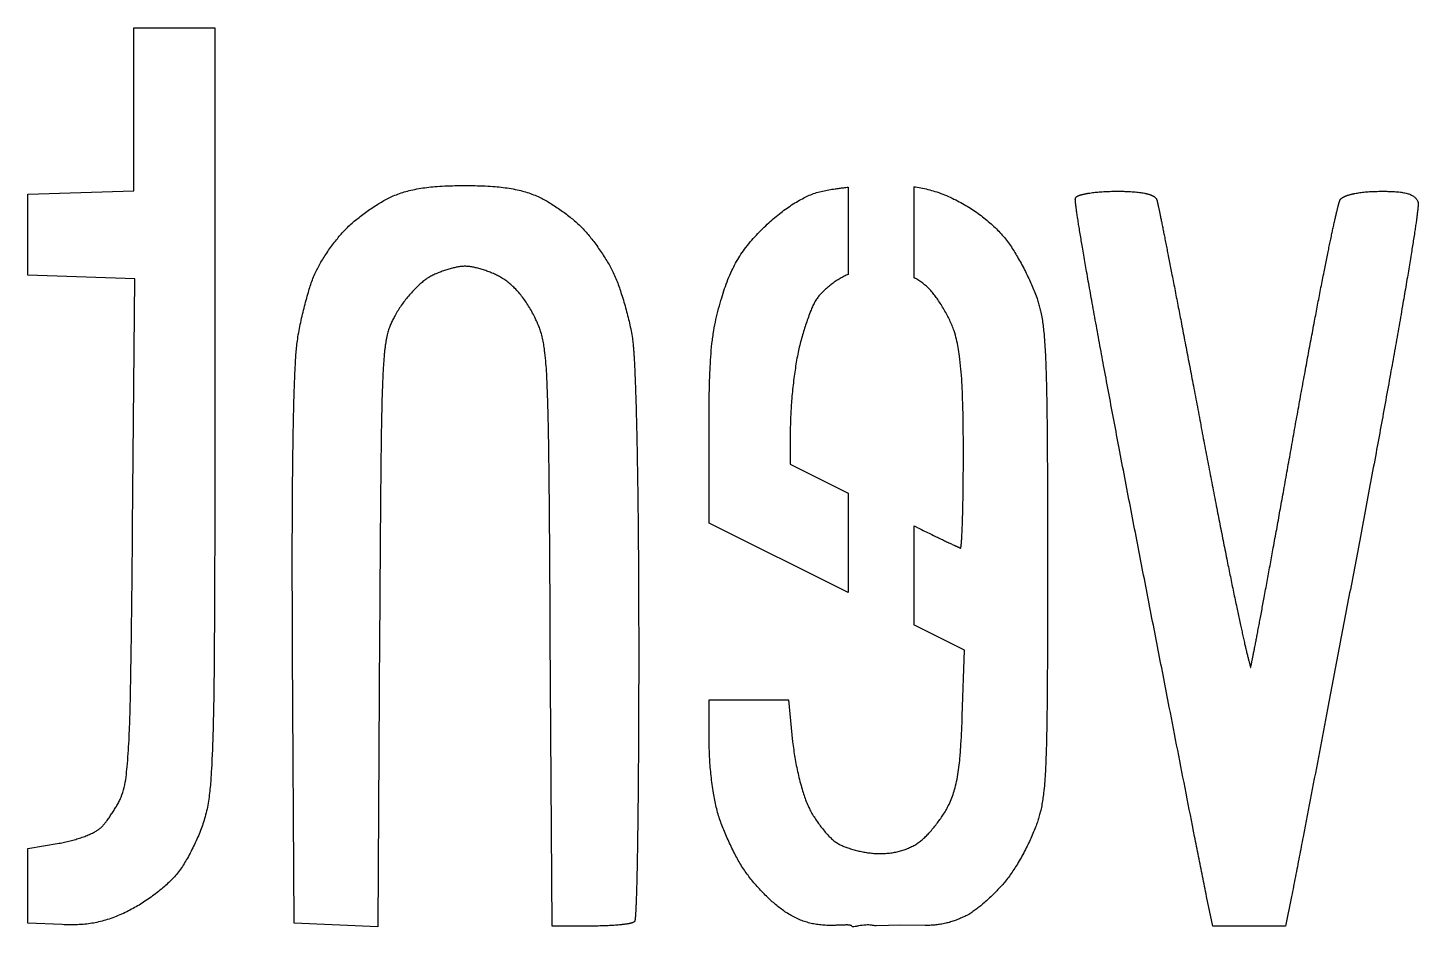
# Model space of a CAD drawing. Extents: x 0 to 436, y 0 to 625.
# Drawn here: x 290.7 to 354.3, y 208.2 to 249.4 of the extents above; entities that cross this region are included whole.
import ezdxf

# ---------------------------------------------------------------- set-up
doc = ezdxf.new("R2010")
doc.units = 0
doc.layers.add('Capa_1', color=7, linetype='CONTINUOUS')

msp = doc.modelspace()

# ---------------------------------------------------------------- linework, layer by layer
at = {"layer": 'Capa_1', "color": 7}
for p, q in [((295.577127, 249.366023), (299.287396, 249.366023)), ((295.577127, 241.904556), (295.577127, 249.366023)), ((299.287396, 249.366023), (299.287396, 232.081924)), ((290.7282, 241.744536), (295.577127, 241.904556)), ((328.264512, 242.06991), (328.264512, 238.081179)), ((331.264511, 242.091782), (331.264511, 237.940801)), ((352.613917, 241.884913), (352.613753, 241.884913)), ((290.7282, 238.037857), (290.7282, 241.744536)), ((295.61956, 237.877217), (290.7282, 238.037857)), ((295.524781, 226.511479), (295.61956, 237.877217)), ((325.615557, 231.095586), (325.609828, 229.399205)), ((321.899853, 226.68592), (321.899853, 230.920975)), ((325.609828, 229.399205), (328.264512, 228.069317)), ((328.264512, 228.069317), (328.264512, 223.522943)), ((328.264512, 223.522943), (321.899853, 226.68592)), ((331.264511, 226.57464), (331.264511, 222.032019)), ((333.585826, 220.878408), (331.264511, 222.032019)), ((306.825216, 221.660558), (306.743103, 208.222914)), ((314.716279, 208.250149), (314.636483, 221.53432)), ((302.920115, 208.390949), (302.843689, 220.772264)), ((333.486822, 217.865206), (333.585826, 220.878408)), ((321.899853, 218.610159), (325.528206, 218.610159)), ((321.899853, 216.667003), (321.899853, 218.610159)), ((325.528206, 218.610159), (325.721997, 216.691274)), ((290.7282, 211.800673), (292.156495, 212.040054)), ((290.7282, 208.391231), (290.7282, 211.800673)), ((344.95368, 208.250205), (344.663003, 209.609049)), ((348.553964, 209.609472), (348.274465, 208.250205)), ((333.77978, 208.780501), (333.697659, 208.730463)), ((333.697659, 208.730463), (333.697659, 208.740623)), ((292.303629, 208.315652), (290.7282, 208.391231)), ((306.743103, 208.222914), (302.920115, 208.390949)), ((316.51463, 208.250149), (314.716279, 208.250149)), ((330.680856, 208.288869), (329.543602, 208.256047)), ((331.78912, 208.270497), (330.680856, 208.288841)), ((348.274465, 208.250205), (344.95368, 208.250205))]:
    msp.add_line(p, q, dxfattribs=at)
for points, knots in [([(302.843689, 220.772264), (302.841723, 221.178099), (302.837791, 221.989768), (302.832913, 223.207274), (302.830189, 224.375217), (302.830215, 225.493595), (302.83273, 226.562402), (302.837575, 227.576283), (302.844419, 228.535233), (302.853394, 229.439254), (302.864656, 230.282914), (302.877969, 231.066198), (302.893268, 231.789068), (302.91053, 232.446393), (302.929154, 233.038189), (302.95003, 233.564488), (302.973594, 234.020502), (302.9984, 234.406177), (303.024923, 234.72129), (303.063422, 235.057395), (303.12042, 235.413374), (303.194962, 235.788731), (303.278822, 236.160747), (303.367585, 236.530146), (303.462272, 236.8967), (303.556889, 237.235078), (303.650435, 237.545363), (303.746133, 237.826079), (303.853218, 238.092084), (303.974143, 238.341268), (304.103459, 238.575289), (304.248444, 238.814171), (304.40717, 239.058477), (304.580451, 239.307315), (304.756652, 239.544046), (304.934767, 239.769131), (305.116027, 239.981066), (305.307122, 240.183956), (305.509607, 240.375328), (305.720922, 240.556828), (305.945137, 240.735296), (306.180679, 240.912057), (306.427964, 241.086191), (306.670376, 241.24604), (306.907066, 241.392415), (307.138855, 241.523137), (307.389793, 241.647388), (307.662157, 241.758471), (307.954907, 241.854957), (308.272563, 241.938789), (308.614273, 242.008225), (308.979005, 242.06205), (309.376813, 242.102596), (309.8072, 242.128746), (310.269491, 242.142753), (310.577812, 242.147418), (310.732006, 242.149751)], [0, 0, 0, 0, 1.21752, 2.435036, 3.652546, 4.721356, 5.790169, 6.858972, 7.763029, 8.667089, 9.571166, 10.294228, 11.017273, 11.740256, 12.266871, 12.79353, 13.320368, 13.636696, 13.952914, 14.268958, 14.651372, 15.034074, 15.416847, 15.795355, 16.173781, 16.552535, 16.84936, 17.145921, 17.442002, 17.708965, 17.976314, 18.243845, 18.54712, 18.850193, 19.153369, 19.432308, 19.711145, 19.989747, 20.268027, 20.546553, 20.825189, 21.127603, 21.4299, 21.732377, 21.998589, 22.26464, 22.530419, 22.838095, 23.146218, 23.454517, 23.823182, 24.191684, 24.560121, 25.022464, 25.484894, 25.947527, 25.947527, 25.947527, 25.947527]), ([(310.732004, 242.149751), (310.886213, 242.147416), (311.194565, 242.142749), (311.656908, 242.128862), (312.087032, 242.102729), (312.484267, 242.062256), (312.848105, 242.008491), (313.188842, 241.93906), (313.505432, 241.855168), (313.797033, 241.758617), (314.067461, 241.647713), (314.315784, 241.52416), (314.544295, 241.394642), (314.776631, 241.250125), (315.013572, 241.092713), (315.254253, 240.921585), (315.482504, 240.748079), (315.698747, 240.573154), (315.90149, 240.395657), (316.096287, 240.20748), (316.280444, 240.006908), (316.45566, 239.796514), (316.629759, 239.571201), (316.804233, 239.332616), (316.978127, 239.080314), (317.139679, 238.831364), (317.289564, 238.586444), (317.425825, 238.344821), (317.554168, 238.090194), (317.670082, 237.821093), (317.775527, 237.539275), (317.878091, 237.232934), (317.979786, 236.903188), (318.080056, 236.550054), (318.172978, 236.198035), (318.260057, 235.847597), (318.336156, 235.49779), (318.383229, 235.222949), (318.409018, 235.025082), (318.42248, 234.905358), (318.43616, 234.764552), (318.449281, 234.602631), (318.461516, 234.419613), (318.473253, 234.216682), (318.485147, 233.99388), (318.496985, 233.751201), (318.508645, 233.489951), (318.519984, 233.210129), (318.530947, 232.91174), (318.541578, 232.596281), (318.551957, 232.263757), (318.562028, 231.914166), (318.571765, 231.54897), (318.58116, 231.16817), (318.590185, 230.771768), (318.602194, 230.202268), (318.616049, 229.459648), (318.630474, 228.543887), (318.643269, 227.583228), (318.65455, 226.577672), (318.663951, 225.527219), (318.671168, 224.443569), (318.675897, 223.326723), (318.678822, 222.176694), (318.680124, 221.410004), (318.680775, 221.026659)], [0, 0, 0, 0, 0.46268, 0.925157, 1.387552, 1.755097, 2.122705, 2.490473, 2.797694, 3.10474, 3.41135, 3.673691, 3.936296, 4.199052, 4.494389, 4.789554, 5.084848, 5.354385, 5.623814, 5.892982, 6.166487, 6.440252, 6.714146, 7.02058, 7.326869, 7.633292, 7.910799, 8.188175, 8.465258, 8.765807, 9.066685, 9.36771, 9.734852, 10.101803, 10.46891, 10.827046, 11.185011, 11.542664, 11.663121, 11.783603, 11.904082, 12.087516, 12.270932, 12.454351, 12.697322, 12.940287, 13.183249, 13.481851, 13.78044, 14.079022, 14.428762, 14.778496, 15.128228, 15.524739, 15.921244, 16.317741, 17.233618, 18.149488, 19.065362, 20.115849, 21.166343, 22.216843, 23.366869, 24.516907, 25.666943, 25.666943, 25.666943, 25.666943]), ([(321.899853, 230.920975), (321.900353, 231.229472), (321.901352, 231.846547), (321.911601, 232.772425), (321.936155, 233.592265), (321.974196, 234.305428), (322.02702, 234.910829), (322.105259, 235.481196), (322.211237, 236.014568), (322.334181, 236.511972), (322.469546, 236.982748), (322.61084, 237.427863), (322.762331, 237.845183), (322.928921, 238.234062), (323.111679, 238.592355), (323.305981, 238.920579), (323.528662, 239.246796), (323.782056, 239.567265), (324.063652, 239.881746), (324.347746, 240.169495), (324.628474, 240.435055), (324.905065, 240.678435), (325.184087, 240.904753), (325.465274, 241.113598), (325.748623, 241.304206), (326.025278, 241.469918), (326.29332, 241.611736), (326.551784, 241.728612), (326.819709, 241.825754), (327.097015, 241.897933), (327.380304, 241.951831), (327.637002, 241.99026), (327.865294, 242.021766), (328.064797, 242.04736), (328.197962, 242.062396), (328.264512, 242.06991)], [0, 0, 0, 0, 0.925491, 1.851226, 2.777718, 3.385888, 3.993538, 4.600342, 5.111962, 5.624195, 6.13702, 6.581269, 7.024988, 7.46841, 7.84951, 8.230826, 8.611923, 9.03356, 9.455476, 9.877695, 10.246298, 10.614584, 10.982693, 11.323782, 11.665035, 12.006752, 12.290757, 12.574342, 12.857085, 13.144608, 13.432946, 13.721844, 13.923205, 14.124318, 14.325233, 14.325233, 14.325233, 14.325233]), ([(331.264511, 242.091782), (331.373714, 242.07569), (331.592181, 242.043497), (331.915781, 241.971936), (332.249442, 241.878712), (332.590537, 241.758455), (332.937492, 241.61153), (333.263813, 241.451861), (333.570778, 241.284392), (333.858487, 241.11075), (334.139936, 240.92307), (334.414131, 240.72095), (334.680146, 240.50427), (334.927347, 240.281891), (335.156142, 240.055609), (335.365446, 239.825696), (335.55911, 239.585407), (335.734902, 239.334445), (335.896603, 239.07662), (336.055974, 238.801508), (336.216042, 238.511344), (336.375514, 238.205651), (336.523146, 237.905187), (336.659385, 237.610293), (336.782195, 237.320323), (336.883432, 237.050552), (336.964252, 236.80207), (337.027938, 236.576395), (337.087961, 236.324646), (337.139993, 236.046248), (337.183161, 235.741701), (337.222053, 235.385935), (337.256255, 234.979266), (337.284161, 234.52187), (337.308156, 233.988363), (337.328725, 233.378773), (337.344805, 232.693128), (337.357709, 231.906032), (337.36811, 231.01754), (337.375499, 230.027681), (337.380605, 228.911229), (337.383964, 227.668178), (337.385531, 226.298533), (337.385859, 224.913996), (337.385711, 223.514573), (337.384323, 222.100262), (337.38138, 220.823807), (337.376789, 219.685208), (337.369769, 218.684463), (337.359394, 217.792081), (337.346224, 217.008083), (337.32957, 216.332511), (337.307985, 215.73561), (337.282782, 215.217426), (337.252827, 214.778069), (337.214821, 214.387896), (337.170538, 214.047204), (337.121889, 213.756214), (337.063439, 213.485772), (336.995645, 213.2365), (336.922968, 213.007675), (336.832929, 212.756578), (336.723729, 212.48426), (336.593742, 212.191894), (336.451969, 211.898384), (336.29952, 211.603466), (336.135644, 211.30772), (335.971472, 211.031277), (335.808376, 210.773719), (335.645228, 210.536359), (335.475829, 210.314209), (335.299342, 210.108855), (335.119979, 209.917365), (334.932526, 209.728893), (334.739435, 209.54146), (334.538705, 209.357594), (334.34229, 209.191644), (334.150178, 209.044261), (333.965976, 208.911095), (333.841873, 208.824043), (333.779797, 208.780501)], [0, 0, 0, 0, 0.331061, 0.662306, 0.99344, 1.369872, 1.746447, 2.123182, 2.459274, 2.795181, 3.130986, 3.473781, 3.816704, 4.159866, 4.4709, 4.781716, 5.092131, 5.396068, 5.700363, 6.004877, 6.349784, 6.694449, 7.039141, 7.354015, 7.668864, 7.98365, 8.218103, 8.452557, 8.686929, 8.994289, 9.301825, 9.609492, 10.067836, 10.525995, 10.984148, 11.669938, 12.355762, 13.041625, 14.031534, 15.021409, 16.011278, 17.380922, 18.750575, 20.120214, 21.534534, 22.948843, 24.363148, 25.363908, 26.364666, 27.36545, 28.041221, 28.716981, 29.392749, 29.833043, 30.273324, 30.713758, 31.008865, 31.303845, 31.598597, 31.838505, 32.078556, 32.31868, 32.638613, 32.958503, 33.278377, 33.616352, 33.954343, 34.292569, 34.580765, 34.868761, 35.156381, 35.418397, 35.680723, 35.943334, 36.215797, 36.487964, 36.759819, 36.986895, 37.214193, 37.441664, 37.441664, 37.441664, 37.441664]), ([(344.663003, 209.609049), (344.602207, 209.914027), (344.480617, 210.523985), (344.298545, 211.438984), (344.047173, 212.706794), (343.728511, 214.327811), (343.343246, 216.302163), (342.918082, 218.487571), (342.451183, 220.883677), (341.943613, 223.490691), (341.519507, 225.676683), (341.178691, 227.441621), (340.920486, 228.785372), (340.672119, 230.086632), (340.433794, 231.345441), (340.205363, 232.561767), (339.989871, 233.718943), (339.787062, 234.816917), (339.597035, 235.855706), (339.445472, 236.694157), (339.331307, 237.332072), (339.253616, 237.769284), (339.180272, 238.185462), (339.111251, 238.580604), (339.046552, 238.954708), (338.986573, 239.305694), (338.931241, 239.633545), (338.880618, 239.938272), (338.840791, 240.182968), (338.811282, 240.367551), (338.791644, 240.491951), (338.773327, 240.609801), (338.756321, 240.7211), (338.740617, 240.825847), (338.726284, 240.923815), (338.713286, 241.014993), (338.70165, 241.09938), (338.69272, 241.167114), (338.686243, 241.218159), (338.682005, 241.252485), (338.678127, 241.285038), (338.674597, 241.315819), (338.67144, 241.344831), (338.668617, 241.372077), (338.666241, 241.39756), (338.664134, 241.421263), (338.66256, 241.44036), (338.661695, 241.454857), (338.66095, 241.464701), (338.66035, 241.474106), (338.659818, 241.483091), (338.659499, 241.491655), (338.659174, 241.499838), (338.659082, 241.507648), (338.65906, 241.51508), (338.659125, 241.521171), (338.659209, 241.525899), (338.659306, 241.529285), (338.659399, 241.532606), (338.659673, 241.535872), (338.659976, 241.539069), (338.66028, 241.542243), (338.660567, 241.545374), (338.660887, 241.548487), (338.661457, 241.551569), (338.661733, 241.554696), (338.662263, 241.557794), (338.662845, 241.56106), (338.663485, 241.564477), (338.664542, 241.567941), (338.665827, 241.571761), (338.667598, 241.575893), (338.669856, 241.580305), (338.675786, 241.590502), (338.686829, 241.605618), (338.704634, 241.623935), (338.725372, 241.640665), (338.748714, 241.655601), (338.774259, 241.668808), (338.802394, 241.681129), (338.83288, 241.692918), (338.865625, 241.704252), (338.900768, 241.715384), (338.938241, 241.7265), (338.978059, 241.737465), (339.020179, 241.748008), (339.064536, 241.758314), (339.111189, 241.768106), (339.159891, 241.77769), (339.210684, 241.786812), (339.26352, 241.795681), (339.339128, 241.807728), (339.437752, 241.821342), (339.559448, 241.835696), (339.686699, 241.848379), (339.819454, 241.859487), (339.957688, 241.868823), (340.099561, 241.875983), (340.245028, 241.88123), (340.394068, 241.884444), (340.549639, 241.885774), (340.711708, 241.8847), (340.880245, 241.881552), (341.040062, 241.875995), (341.191126, 241.868305), (341.333407, 241.858477), (341.466926, 241.846331), (341.591619, 241.832057), (341.707403, 241.815683), (341.800281, 241.799267), (341.870449, 241.784669), (341.918275, 241.773795), (341.963933, 241.762363), (342.007379, 241.750288), (342.048567, 241.737532), (342.087629, 241.724161), (342.124546, 241.710209), (342.159185, 241.695459), (342.191852, 241.679992), (342.222402, 241.663715), (342.25081, 241.646739), (342.277121, 241.628724), (342.301207, 241.609721), (342.322915, 241.589769), (342.342316, 241.568473), (342.35909, 241.545916), (342.373121, 241.522409), (342.38185, 241.50322), (342.386823, 241.489356), (342.389404, 241.48134), (342.392111, 241.472461), (342.394789, 241.462697), (342.397596, 241.452029), (342.400522, 241.440117), (342.403714, 241.426992), (342.407133, 241.412673), (342.410819, 241.397005), (342.414804, 241.379959), (342.419032, 241.361527), (342.423526, 241.341805), (342.428225, 241.320803), (342.433177, 241.298527), (342.438346, 241.275001), (342.443773, 241.250203), (342.449432, 241.224125), (342.457736, 241.185619), (342.468642, 241.134699), (342.482066, 241.071356), (342.496397, 241.003196), (342.511615, 240.930216), (342.527742, 240.852416), (342.544716, 240.769982), (342.562572, 240.682914), (342.581265, 240.591208), (342.608761, 240.455793), (342.644929, 240.276644), (342.68962, 240.053728), (342.737319, 239.814502), (342.788039, 239.558972), (342.84177, 239.287142), (342.898225, 239.000517), (342.957393, 238.699091), (343.019278, 238.382859), (343.109042, 237.922887), (343.226408, 237.319119), (343.37106, 236.571499), (343.523108, 235.782739), (343.682599, 234.952849), (343.849384, 234.081805), (344.021038, 233.181635), (344.197399, 232.252311), (344.378878, 231.293903), (344.559889, 230.338506), (344.740927, 229.386212), (344.922562, 228.437128), (345.099286, 227.522719), (345.271413, 226.643045), (345.438729, 225.798071), (345.598907, 224.999011), (345.751649, 224.245818), (345.897094, 223.538526), (346.016002, 222.970081), (346.107214, 222.540244), (346.16966, 222.248783), (346.229388, 221.973016), (346.286367, 221.712938), (346.340654, 221.468566), (346.392035, 221.241332), (346.44045, 221.03123), (346.485781, 220.838231), (346.522714, 220.684345), (346.550731, 220.569454), (346.569672, 220.493527), (346.587993, 220.422507), (346.605742, 220.356407), (346.622371, 220.29508), (346.637452, 220.238638), (346.650629, 220.187039), (346.663871, 220.140634), (346.673458, 220.109958), (346.679943, 220.094233), (346.680111, 220.093341), (346.680198, 220.09235), (346.680859, 220.092216), (346.680911, 220.090971), (346.680744, 220.089886), (346.681383, 220.088598), (346.681442, 220.087631), (346.682138, 220.085525), (346.693728, 220.090155), (346.686002, 220.110543), (346.692775, 220.131702), (346.695123, 220.153408), (346.699569, 220.170618), (346.704195, 220.186702), (346.708303, 220.204575), (346.712488, 220.224946), (346.719402, 220.260547), (346.729342, 220.309779), (346.742359, 220.372095), (346.756236, 220.43816), (346.77069, 220.509201), (346.785899, 220.58552), (346.801886, 220.666619), (346.81871, 220.75207), (346.836341, 220.841747), (346.862198, 220.973756), (346.896075, 221.148339), (346.937818, 221.365596), (346.982256, 221.598571), (347.029441, 221.847126), (347.079337, 222.111231), (347.131667, 222.38947), (347.186421, 222.681893), (347.243597, 222.988512), (347.326358, 223.43394), (347.434379, 224.018219), (347.56728, 224.741409), (347.706694, 225.503708), (347.85268, 226.30512), (348.005076, 227.145677), (348.161653, 228.013718), (348.322258, 228.909262), (348.487286, 229.832229), (348.652311, 230.755052), (348.817821, 231.677647), (348.984351, 232.599923), (349.147416, 233.49426), (349.30734, 234.360594), (349.463935, 235.198959), (349.614921, 235.99778), (349.760042, 236.757098), (349.899392, 237.476887), (350.013656, 238.058069), (350.101825, 238.500838), (350.163007, 238.805374), (350.221926, 239.095692), (350.278543, 239.371796), (350.332874, 239.633681), (350.384643, 239.879898), (350.43379, 240.11046), (350.480358, 240.325356), (350.518549, 240.498015), (350.547904, 240.628533), (350.568049, 240.716996), (350.587452, 240.80101), (350.606093, 240.880581), (350.623996, 240.955704), (350.641125, 241.026229), (350.657444, 241.092161), (350.673001, 241.153482), (350.68589, 241.202756), (350.695864, 241.240038), (350.702766, 241.265373), (350.70946, 241.289502), (350.71594, 241.312446), (350.722217, 241.334204), (350.728313, 241.354751), (350.734321, 241.37407), (350.740042, 241.392217), (350.745462, 241.409114), (350.750538, 241.424744), (350.755305, 241.439105), (350.759945, 241.452512), (350.764463, 241.464955), (350.769023, 241.476336), (350.774112, 241.487215), (350.779909, 241.497484), (350.786191, 241.507234), (350.796387, 241.521149), (350.811525, 241.538373), (350.832508, 241.557742), (350.855956, 241.576191), (350.881605, 241.593797), (350.909238, 241.610641), (350.939105, 241.626849), (350.97106, 241.64254), (351.005143, 241.657504), (351.041278, 241.672038), (351.079341, 241.686379), (351.119434, 241.700162), (351.161437, 241.713495), (351.205284, 241.726561), (351.251084, 241.738925), (351.29861, 241.750946), (351.34788, 241.762539), (351.398889, 241.773621), (351.471296, 241.788176), (351.565346, 241.804976), (351.681225, 241.822635), (351.802126, 241.838242), (351.927965, 241.851909), (352.058705, 241.863315), (352.193023, 241.871888), (352.33087, 241.877373), (352.472165, 241.880766), (352.566385, 241.88227), (352.613499, 241.883022)], [0, 0, 0, 0, 0.932938, 1.865876, 2.798814, 4.810406, 6.821997, 8.833584, 11.48955, 14.145511, 16.801478, 18.169808, 19.538139, 20.906477, 22.14406, 23.381651, 24.619245, 25.675267, 26.731292, 27.787324, 28.231385, 28.675444, 29.119505, 29.499159, 29.878817, 30.258478, 30.567379, 30.87628, 31.185187, 31.311124, 31.437061, 31.563007, 31.668918, 31.774834, 31.880759, 31.96595, 32.051132, 32.136315, 32.170909, 32.205495, 32.240075, 32.269258, 32.298442, 32.327626, 32.351431, 32.375224, 32.399015, 32.40891, 32.418791, 32.42863, 32.437183, 32.445793, 32.454338, 32.46175, 32.469223, 32.476635, 32.480022, 32.48341, 32.486799, 32.489986, 32.49324, 32.496432, 32.49955, 32.502675, 32.505817, 32.508942, 32.512086, 32.515239, 32.518899, 32.522502, 32.526094, 32.530986, 32.535971, 32.540955, 32.566365, 32.591865, 32.617392, 32.646131, 32.674844, 32.70358, 32.738237, 32.772874, 32.807516, 32.848823, 32.890126, 32.931408, 32.979072, 33.026734, 33.074409, 33.127974, 33.181545, 33.235132, 33.357656, 33.480189, 33.602732, 33.741284, 33.879827, 34.018361, 34.167426, 34.316497, 34.465573, 34.63414, 34.802699, 34.971255, 35.113857, 35.25646, 35.399086, 35.51603, 35.632947, 35.749846, 35.798903, 35.847947, 35.896979, 35.940089, 35.983211, 36.026313, 36.06393, 36.101581, 36.139228, 36.172324, 36.205392, 36.238462, 36.267914, 36.297359, 36.326817, 36.354203, 36.381552, 36.408802, 36.417278, 36.42573, 36.434064, 36.445124, 36.456101, 36.467157, 36.481921, 36.496621, 36.511323, 36.530208, 36.549137, 36.568056, 36.590891, 36.613702, 36.636515, 36.663151, 36.689855, 36.716571, 36.781326, 36.846078, 36.910821, 36.990278, 37.069726, 37.149181, 37.24277, 37.336365, 37.429957, 37.657305, 37.884656, 38.11201, 38.389111, 38.666201, 38.943279, 39.265507, 39.587736, 39.90997, 40.671454, 41.432942, 42.194426, 43.081299, 43.968172, 44.855031, 45.830469, 46.805903, 47.781344, 48.74765, 49.713952, 50.680268, 51.541637, 52.403018, 53.264406, 53.986502, 54.708591, 55.430677, 55.728742, 56.026817, 56.324901, 56.575224, 56.825556, 57.075888, 57.274133, 57.472379, 57.67064, 57.7489, 57.827151, 57.9054, 57.968933, 58.03247, 58.096033, 58.144171, 58.192308, 58.240502, 58.241287, 58.242674, 58.243459, 58.243724, 58.244489, 58.246478, 58.24726, 58.248649, 58.249434, 58.253433, 58.273857, 58.299816, 58.322163, 58.338548, 58.353172, 58.372354, 58.393546, 58.415562, 58.48115, 58.544219, 58.606544, 58.683672, 58.761707, 58.840004, 58.931651, 59.022979, 59.114187, 59.335203, 59.556498, 59.777877, 60.04673, 60.31548, 60.584208, 60.896081, 61.207994, 61.51992, 62.255238, 62.990533, 63.72582, 64.580067, 65.434332, 66.288599, 67.226217, 68.163824, 69.101416, 70.038602, 70.975795, 71.912986, 72.765845, 73.618707, 74.471576, 75.204736, 75.937889, 76.671036, 76.981658, 77.292277, 77.602897, 77.870364, 78.137824, 78.40528, 78.625165, 78.845049, 79.064932, 79.155658, 79.246386, 79.337113, 79.414334, 79.49156, 79.568795, 79.632059, 79.695324, 79.758584, 79.784852, 79.811105, 79.837359, 79.85997, 79.882631, 79.905295, 79.924265, 79.943326, 79.962376, 79.9775, 79.992626, 80.007769, 80.020063, 80.032335, 80.044539, 80.056063, 80.067684, 80.079315, 80.107791, 80.136305, 80.164871, 80.197229, 80.229578, 80.261914, 80.299141, 80.336343, 80.373557, 80.415975, 80.458354, 80.500727, 80.548175, 80.595598, 80.643034, 80.69524, 80.747435, 80.799624, 80.9168, 81.03401, 81.15124, 81.282489, 81.413718, 81.544917, 81.686223, 81.827557, 81.968917, 81.968917, 81.968917, 81.968917]), ([(352.613917, 241.884913), (352.670792, 241.884737), (352.78454, 241.884385), (352.955133, 241.881131), (353.113911, 241.876343), (353.260801, 241.868803), (353.395721, 241.858465), (353.520461, 241.845176), (353.634892, 241.829084), (353.738921, 241.810245), (353.834617, 241.787364), (353.92175, 241.761013), (353.999785, 241.730893), (354.070607, 241.695693), (354.133538, 241.655835), (354.188476, 241.612474), (354.237302, 241.56402), (354.279165, 241.511022), (354.31334, 241.45437), (354.332117, 241.411765), (354.340471, 241.386392), (354.342574, 241.379555), (354.344159, 241.372765), (354.345371, 241.366108), (354.346054, 241.359597), (354.346434, 241.352906), (354.346672, 241.346008), (354.346923, 241.338859), (354.346928, 241.331309), (354.347191, 241.323367), (354.347406, 241.315088), (354.347212, 241.306388), (354.347191, 241.297306), (354.346901, 241.287802), (354.346379, 241.277902), (354.345832, 241.267566), (354.345217, 241.256801), (354.344049, 241.241139), (354.342728, 241.220538), (354.340874, 241.195043), (354.338734, 241.167781), (354.33619, 241.138788), (354.333239, 241.108066), (354.329924, 241.075594), (354.326308, 241.041371), (354.32234, 241.005406), (354.316254, 240.952278), (354.307856, 240.882003), (354.296844, 240.794613), (354.2845, 240.700551), (354.270889, 240.59981), (354.255934, 240.492401), (354.239713, 240.37856), (354.222227, 240.258288), (354.203461, 240.131593), (354.175287, 239.944319), (354.1372, 239.696542), (354.088658, 239.388345), (354.035557, 239.057498), (353.977943, 238.703998), (353.915762, 238.327861), (353.849381, 237.931136), (353.778822, 237.513822), (353.704038, 237.075925), (353.594242, 236.438455), (353.448342, 235.6016), (353.265124, 234.56558), (353.069496, 233.47222), (352.861559, 232.321512), (352.641019, 231.113512), (352.410816, 229.864886), (352.170763, 228.575672), (351.92114, 227.245825), (351.591603, 225.500322), (351.18152, 223.339285), (350.690708, 220.762747), (350.239121, 218.394236), (349.827885, 216.233537), (349.455431, 214.280948), (349.147694, 212.677224), (348.905182, 211.422274), (348.729486, 210.515792), (348.612189, 209.911504), (348.55354, 209.609359)], [0, 0, 0, 0, 0.170624, 0.341241, 0.511856, 0.647153, 0.782452, 0.917755, 1.023419, 1.12906, 1.2348, 1.318419, 1.40198, 1.485448, 1.555244, 1.625095, 1.695001, 1.761126, 1.827183, 1.893039, 1.900181, 1.907326, 1.914491, 1.921083, 1.927613, 1.934116, 1.941187, 1.948319, 1.955574, 1.963834, 1.972156, 1.980414, 1.989937, 1.999401, 2.008935, 2.019679, 2.030451, 2.041282, 2.066795, 2.092379, 2.117969, 2.148832, 2.179692, 2.210558, 2.246753, 2.282933, 2.319105, 2.40718, 2.495259, 2.583345, 2.691785, 2.800226, 2.908679, 3.036758, 3.164835, 3.292912, 3.604899, 3.916895, 4.228902, 4.61014, 4.991388, 5.372625, 5.816862, 6.261096, 6.705337, 7.75743, 8.809527, 9.861624, 11.089598, 12.317558, 13.545523, 14.898603, 16.251675, 17.604739, 20.227613, 22.850481, 25.473348, 27.461144, 29.448936, 31.436732, 32.360089, 33.283437, 34.206789, 34.206789, 34.206789, 34.206789]), ([(314.636483, 221.53432), (314.632794, 222.142901), (314.625417, 223.360056), (314.613596, 225.185773), (314.601668, 226.819965), (314.589633, 228.262645), (314.576038, 229.51383), (314.559447, 230.61529), (314.540526, 231.566986), (314.518885, 232.368829), (314.492911, 233.062449), (314.46453, 233.647869), (314.430902, 234.125045), (314.38713, 234.536497), (314.336705, 234.881757), (314.282497, 235.160341), (314.215318, 235.414833), (314.135833, 235.644038), (314.051587, 235.84979), (313.949038, 236.072303), (313.828141, 236.31096), (313.685174, 236.563162), (313.531888, 236.803485), (313.368237, 237.031071), (313.194419, 237.245171), (313.015881, 237.438818), (312.834681, 237.612238), (312.651568, 237.764294), (312.463584, 237.895295), (312.271955, 238.003882), (312.080955, 238.094978), (311.883397, 238.176542), (311.681005, 238.251201), (311.473583, 238.317924), (311.275568, 238.371804), (311.08784, 238.414169), (310.910728, 238.442076), (310.73246, 238.453234), (310.554614, 238.442665), (310.378744, 238.415629), (310.193087, 238.374536), (309.997959, 238.322329), (309.794149, 238.257812), (309.595795, 238.185734), (309.402687, 238.107239), (309.216731, 238.019407), (309.032038, 237.914741), (308.852964, 237.788396), (308.679464, 237.643391), (308.503201, 237.477017), (308.323418, 237.291506), (308.142316, 237.085719), (307.972914, 236.873921), (307.814841, 236.656898), (307.668529, 236.435045), (307.560498, 236.252533), (307.484776, 236.113516), (307.436599, 236.020607), (307.390891, 235.927781), (307.347626, 235.835102), (307.307407, 235.742371), (307.268763, 235.644002), (307.233076, 235.539603), (307.200536, 235.429334), (307.169437, 235.307491), (307.140477, 235.174081), (307.114132, 235.0292), (307.08917, 234.867123), (307.065911, 234.687893), (307.044843, 234.491553), (307.025135, 234.272481), (307.00685, 234.030715), (306.990298, 233.766284), (306.966875, 233.323697), (306.941897, 232.702681), (306.920692, 231.903161), (306.903278, 230.946325), (306.887269, 229.832281), (306.87342, 228.561053), (306.860678, 227.088109), (306.848293, 225.413431), (306.836287, 223.537007), (306.828906, 222.286044), (306.825216, 221.660558)], [0, 0, 0, 0, 1.825776, 3.651531, 5.477266, 6.728481, 7.979721, 9.231037, 10.033221, 10.83536, 11.63741, 12.115496, 12.593632, 13.072304, 13.356427, 13.640174, 13.92331, 14.145216, 14.367489, 14.590042, 14.880083, 15.169831, 15.459405, 15.734794, 16.010337, 16.286219, 16.524415, 16.762286, 16.99958, 17.210753, 17.422323, 17.634023, 17.851749, 18.069337, 18.28747, 18.467188, 18.646447, 18.824834, 19.001882, 19.179788, 19.358125, 19.572099, 19.785565, 19.999244, 20.205081, 20.410722, 20.615801, 20.841128, 21.067156, 21.293617, 21.567994, 21.841872, 22.115683, 22.381341, 22.647063, 22.912659, 23.017309, 23.121946, 23.226606, 23.327696, 23.428759, 23.529789, 23.644677, 23.759626, 23.874611, 24.021855, 24.169078, 24.316314, 24.513776, 24.71122, 24.908675, 25.173625, 25.438563, 25.703503, 26.503236, 27.30302, 28.102864, 29.374206, 30.645491, 31.916767, 33.7932, 35.669664, 37.546154, 37.546154, 37.546154, 37.546154]), ([(328.264512, 238.081179), (328.201926, 238.052374), (328.076661, 237.994722), (327.896619, 237.892487), (327.716825, 237.778478), (327.537763, 237.652669), (327.360465, 237.514326), (327.19946, 237.374421), (327.054135, 237.234718), (326.926654, 237.094565), (326.805902, 236.935111), (326.700291, 236.752336), (326.607554, 236.550325), (326.514951, 236.316223), (326.416747, 236.053457), (326.315418, 235.761591), (326.219431, 235.461338), (326.129566, 235.152146), (326.047016, 234.833838), (325.971481, 234.5004), (325.905221, 234.151809), (325.846947, 233.78868), (325.794093, 233.409807), (325.74434, 233.015642), (325.700207, 232.606036), (325.666642, 232.210499), (325.644102, 231.829194), (325.628356, 231.462476), (325.619823, 231.217893), (325.615557, 231.095586)], [0, 0, 0, 0, 0.206606, 0.413521, 0.620494, 0.845162, 1.069748, 1.294855, 1.484761, 1.674208, 1.862681, 2.083659, 2.305922, 2.529015, 2.838794, 3.147432, 3.455779, 3.784368, 4.113259, 4.44215, 4.809844, 5.177552, 5.545367, 5.957425, 6.369387, 6.781212, 7.148164, 7.515214, 7.882358, 7.882358, 7.882358, 7.882358]), ([(331.264511, 226.57464), (331.282508, 226.565799), (331.318502, 226.548117), (331.372504, 226.521617), (331.498059, 226.46006), (331.695214, 226.363538), (331.964174, 226.23247), (332.181565, 226.12707), (332.347277, 226.047114), (332.461166, 225.992316), (332.569751, 225.940267), (332.673036, 225.890971), (332.771014, 225.844393), (332.86314, 225.800795), (332.949413, 225.760189), (333.029811, 225.722586), (333.094505, 225.692639), (333.14341, 225.67015), (333.176523, 225.655027), (333.207962, 225.640684), (333.237737, 225.627173), (333.265747, 225.614463), (333.292011, 225.602929), (333.316491, 225.592378), (333.339326, 225.582598), (333.356979, 225.574829), (333.36936, 225.56912), (333.376472, 225.566075), (333.383161, 225.563611), (333.389219, 225.560976), (333.395448, 225.559131), (333.401662, 225.556147), (333.407564, 225.552334), (333.412282, 225.549156), (333.417931, 225.548943), (333.41858, 225.552884), (333.419304, 225.555868), (333.419744, 225.55921), (333.420357, 225.56246), (333.421138, 225.565565), (333.422201, 225.56881), (333.42285, 225.572537), (333.423674, 225.576663), (333.425135, 225.586835), (333.427589, 225.602841), (333.430455, 225.624735), (333.433376, 225.648604), (333.436277, 225.674608), (333.439187, 225.702776), (333.44207, 225.732945), (333.444972, 225.765054), (333.447825, 225.799092), (333.451812, 225.849934), (333.456654, 225.917622), (333.462003, 226.002183), (333.467201, 226.093566), (333.472321, 226.191752), (333.477287, 226.296742), (333.482126, 226.407931), (333.486806, 226.525325), (333.491322, 226.648921), (333.497407, 226.829884), (333.504462, 227.06823), (333.511766, 227.363977), (333.518251, 227.677346), (333.523917, 228.008332), (333.52867, 228.356926), (333.532423, 228.71837), (333.535147, 229.09267), (333.536812, 229.479834), (333.53764, 230.036781), (333.535727, 230.763491), (333.524049, 231.659817), (333.501747, 232.45626), (333.470853, 233.152729), (333.429247, 233.749276), (333.372603, 234.275889), (333.304632, 234.731779), (333.226011, 235.115546), (333.129796, 235.451494), (333.020932, 235.738495), (332.913039, 235.980573), (332.792182, 236.22117), (332.660533, 236.460706), (332.517431, 236.698531), (332.37309, 236.917986), (332.229329, 237.119703), (332.084017, 237.30111), (331.92883, 237.466078), (331.762457, 237.61102), (331.589803, 237.739201), (331.453964, 237.827662), (331.360982, 237.884449), (331.313037, 237.912996), (331.280802, 237.931534), (331.264689, 237.940801)], [0, 0, 0, 0, 0.060154, 0.120307, 0.18046, 0.479654, 0.778849, 1.07805, 1.204438, 1.330827, 1.45721, 1.565683, 1.674165, 1.782667, 1.871448, 1.960218, 2.048937, 2.085314, 2.121703, 2.158147, 2.188983, 2.219794, 2.250421, 2.275036, 2.299765, 2.324948, 2.33289, 2.340668, 2.348148, 2.354271, 2.360471, 2.367584, 2.374917, 2.381299, 2.385335, 2.388447, 2.391619, 2.394953, 2.398431, 2.40157, 2.404544, 2.408664, 2.412896, 2.417168, 2.439485, 2.461482, 2.483404, 2.511627, 2.539974, 2.568358, 2.602545, 2.636694, 2.670829, 2.755537, 2.840275, 2.925017, 3.030128, 3.135233, 3.240338, 3.36401, 3.487692, 3.611373, 3.907207, 4.203039, 4.498881, 4.847514, 5.19614, 5.544759, 5.931904, 6.319067, 6.706259, 7.602746, 8.499181, 9.395395, 9.992898, 10.590535, 11.189093, 11.581346, 11.972936, 12.363536, 12.628165, 12.893183, 13.158291, 13.435689, 13.712981, 13.99074, 14.223502, 14.455867, 14.687533, 14.901929, 15.116922, 15.332151, 15.387986, 15.443778, 15.499542, 15.499542, 15.499542, 15.499542]), ([(299.287396, 232.081924), (299.28661, 230.833829), (299.285038, 228.338451), (299.2778, 224.597412), (299.263718, 221.502125), (299.245401, 219.051005), (299.211189, 217.240262), (299.153445, 215.787603), (299.08705, 214.694838), (299.005218, 213.966774), (298.88343, 213.379042), (298.744836, 212.93335), (298.62908, 212.618334), (298.498463, 212.303195), (298.35563, 211.987622), (298.199714, 211.672316), (298.040988, 211.378046), (297.881232, 211.104351), (297.717862, 210.853755), (297.538707, 210.616314), (297.340546, 210.396523), (297.128755, 210.191663), (296.895328, 209.987457), (296.643118, 209.782005), (296.371091, 209.577539), (296.096718, 209.388133), (295.820602, 209.21354), (295.543284, 209.053802), (295.249874, 208.901379), (294.939848, 208.758752), (294.612681, 208.629111), (294.289198, 208.521999), (293.970921, 208.436829), (293.659345, 208.373373), (293.334814, 208.329467), (292.998188, 208.309898), (292.651055, 208.308149), (292.419514, 208.313187), (292.303629, 208.315709)], [0, 0, 0, 0, 3.744287, 7.486136, 11.223127, 13.030236, 14.839681, 16.656066, 17.391298, 18.123601, 18.852473, 19.187421, 19.523089, 19.85896, 20.210622, 20.562084, 20.913984, 21.213473, 21.512579, 21.810932, 22.104808, 22.399397, 22.694419, 23.034995, 23.37508, 23.71505, 24.034913, 24.354875, 24.674861, 25.026512, 25.378187, 25.730066, 26.048173, 26.366069, 26.683362, 27.029773, 27.376819, 27.724549, 27.724549, 27.724549, 27.724549]), ([(292.156495, 212.040054), (292.199055, 212.048133), (292.284162, 212.064289), (292.411609, 212.08955), (292.538999, 212.117143), (292.666037, 212.148213), (292.792746, 212.182358), (292.917161, 212.21858), (293.039351, 212.256408), (293.159228, 212.295979), (293.274725, 212.336863), (293.385815, 212.378991), (293.492476, 212.42227), (293.592638, 212.465776), (293.686379, 212.509158), (293.773418, 212.552891), (293.851483, 212.596385), (293.920581, 212.639187), (293.980818, 212.680675), (294.061293, 212.743183), (294.155779, 212.834304), (294.259058, 212.956876), (294.364044, 213.097873), (294.474624, 213.253437), (294.58963, 213.424162), (294.700587, 213.598049), (294.807634, 213.775104), (294.907129, 213.956863), (295.032915, 214.22496), (295.148215, 214.595673), (295.229048, 215.067642), (295.299894, 215.789227), (295.365006, 216.754083), (295.408972, 217.959905), (295.440462, 219.576376), (295.471698, 221.608477), (295.500443, 224.058345), (295.516665, 225.693409), (295.524781, 226.511479)], [0, 0, 0, 0, 0.129961, 0.25988, 0.389769, 0.520958, 0.652183, 0.783427, 0.909675, 1.0359, 1.162118, 1.277204, 1.3923, 1.507408, 1.60478, 1.702144, 1.799565, 1.872763, 1.94591, 2.01889, 2.178264, 2.338496, 2.499293, 2.705518, 2.91105, 3.116761, 3.324284, 3.531644, 3.738119, 4.211887, 4.690303, 5.172652, 6.386512, 7.590904, 8.792151, 11.236812, 13.687918, 16.142247, 16.142247, 16.142247, 16.142247]), ([(318.680773, 221.026659), (318.68047, 220.662104), (318.679865, 219.932994), (318.678257, 218.839335), (318.675386, 217.780551), (318.670772, 216.756648), (318.664658, 215.767627), (318.65729, 214.827018), (318.648957, 213.934821), (318.639573, 213.091039), (318.630523, 212.410281), (318.622698, 211.892536), (318.616878, 211.537791), (318.610835, 211.200216), (318.604594, 210.879811), (318.598148, 210.576581), (318.5915, 210.292207), (318.58471, 210.026691), (318.577731, 209.780034), (318.571445, 209.582103), (318.566264, 209.432885), (318.562559, 209.332366), (318.558806, 209.237181), (318.555018, 209.147334), (318.551191, 209.062825), (318.547322, 208.98384), (318.54344, 208.910377), (318.539525, 208.842432), (318.536041, 208.787941), (318.533212, 208.746903), (318.531198, 208.71931), (318.529164, 208.693142), (318.527141, 208.668412), (318.525088, 208.645118), (318.52303, 208.623289), (318.520959, 208.602874), (318.518879, 208.583876), (318.517024, 208.568573), (318.515503, 208.556977), (318.514414, 208.549074), (318.513311, 208.541522), (318.512173, 208.534305), (318.511048, 208.527434), (318.509876, 208.520849), (318.508677, 208.514547), (318.507475, 208.508522), (318.506394, 208.50359), (318.505528, 208.499779), (318.504862, 208.497055), (318.504202, 208.494352), (318.50357, 208.491684), (318.502847, 208.489057), (318.502121, 208.486419), (318.501331, 208.483806), (318.500439, 208.481277), (318.499497, 208.478728), (318.498636, 208.476092), (318.497642, 208.473456), (318.496495, 208.470693), (318.495132, 208.467784), (318.49349, 208.464762), (318.491404, 208.461461), (318.488767, 208.457954), (318.485593, 208.454224), (318.480831, 208.448954), (318.473988, 208.442679), (318.465057, 208.435592), (318.455509, 208.429293), (318.445599, 208.423515), (318.435231, 208.418472), (318.42429, 208.413682), (318.412841, 208.408999), (318.400826, 208.404645), (318.38814, 208.400419), (318.374838, 208.396125), (318.360925, 208.391763), (318.346248, 208.387777), (318.331003, 208.383521), (318.315034, 208.379526), (318.298392, 208.37564), (318.28112, 208.371672), (318.263153, 208.367904), (318.237351, 208.362567), (318.203576, 208.356304), (318.161842, 208.349114), (318.117693, 208.342011), (318.071095, 208.335301), (318.02212, 208.328559), (317.970929, 208.322107), (317.917538, 208.315923), (317.861938, 208.310109), (317.78223, 208.302228), (317.678322, 208.293171), (317.550175, 208.283604), (317.416204, 208.274981), (317.276412, 208.267574), (317.130829, 208.26122), (316.981461, 208.256604), (316.828339, 208.253386), (316.67147, 208.251593), (316.566885, 208.250837), (316.514591, 208.250459)], [0, 0, 0, 0, 1.093667, 2.187329, 3.280981, 4.270029, 5.259067, 6.248098, 7.091942, 7.935775, 8.7796, 9.134393, 9.489187, 9.843977, 10.147281, 10.450583, 10.753874, 11.000635, 11.24739, 11.494139, 11.594726, 11.695315, 11.795901, 11.8805, 11.965098, 12.049685, 12.117738, 12.185796, 12.253855, 12.281546, 12.309201, 12.336853, 12.360285, 12.383641, 12.407004, 12.426064, 12.445198, 12.464337, 12.472307, 12.480285, 12.488271, 12.495202, 12.502204, 12.509158, 12.515265, 12.521449, 12.52759, 12.53041, 12.533174, 12.536003, 12.538758, 12.541399, 12.544177, 12.546965, 12.549587, 12.55222, 12.555115, 12.557906, 12.560669, 12.564088, 12.56754, 12.570978, 12.575796, 12.580688, 12.585667, 12.597097, 12.608488, 12.61984, 12.63138, 12.64288, 12.654404, 12.66721, 12.67998, 12.692736, 12.707321, 12.721917, 12.73647, 12.752942, 12.769399, 12.785849, 12.804212, 12.822562, 12.840922, 12.883255, 12.925605, 12.967969, 13.017397, 13.066839, 13.116276, 13.172183, 13.22808, 13.283983, 13.412473, 13.540974, 13.669485, 13.81521, 13.960931, 14.106643, 14.263515, 14.420392, 14.577277, 14.577277, 14.577277, 14.577277]), ([(325.721997, 216.691274), (325.738801, 216.56913), (325.772398, 216.324912), (325.827214, 215.959337), (325.890995, 215.594667), (325.968222, 215.231905), (326.057741, 214.871032), (326.151154, 214.537619), (326.244948, 214.231175), (326.342764, 213.953486), (326.451783, 213.696713), (326.573216, 213.462819), (326.700534, 213.249649), (326.837945, 213.043139), (326.983018, 212.842363), (327.136279, 212.647796), (327.286975, 212.473014), (327.433062, 212.317098), (327.576396, 212.183475), (327.730903, 212.066167), (327.898232, 211.971331), (328.072966, 211.894038), (328.266354, 211.823608), (328.476054, 211.757079), (328.702092, 211.696801), (328.928788, 211.647537), (329.155899, 211.608912), (329.383141, 211.581951), (329.616174, 211.567417), (329.854276, 211.567637), (330.096421, 211.583815), (330.330177, 211.615557), (330.554619, 211.661351), (330.768866, 211.72071), (330.974834, 211.794718), (331.171164, 211.883209), (331.356437, 211.985601), (331.531603, 212.103526), (331.694471, 212.237189), (331.846696, 212.382389), (332.000596, 212.546161), (332.157293, 212.726558), (332.3153, 212.92429), (332.46345, 213.125228), (332.602392, 213.328576), (332.730272, 213.535055), (332.859748, 213.77233), (332.982177, 214.044082), (333.0925, 214.350417), (333.191347, 214.69776), (333.272906, 215.085959), (333.335615, 215.513381), (333.387405, 216.012704), (333.42966, 216.58311), (333.462012, 217.224073), (333.478552, 217.6515), (333.486822, 217.865206)], [0, 0, 0, 0, 0.369883, 0.739551, 1.108937, 1.480309, 1.851977, 2.22418, 2.518946, 2.813274, 3.107052, 3.354979, 3.603288, 3.85159, 4.0989, 4.346219, 4.59439, 4.791021, 4.986951, 5.181634, 5.371484, 5.562519, 5.754232, 5.988678, 6.222309, 6.455781, 6.684397, 6.91317, 7.141965, 7.384452, 7.626958, 7.86948, 8.091593, 8.313671, 8.535858, 8.747513, 8.959054, 9.170172, 9.380068, 9.590334, 9.80086, 10.054071, 10.306988, 10.559979, 10.802851, 11.045653, 11.288293, 11.613266, 11.938718, 12.264242, 12.695931, 13.127674, 13.559684, 14.201695, 14.843335, 15.484931, 15.484931, 15.484931, 15.484931]), ([(328.416725, 208.288023), (328.413277, 208.286804), (328.406442, 208.284387), (328.39607, 208.281464), (328.385207, 208.279978), (328.374012, 208.281016), (328.362726, 208.283448), (328.350725, 208.285979), (328.33799, 208.28801), (328.324522, 208.288562), (328.311399, 208.288636), (328.298584, 208.288428), (328.286076, 208.28913), (328.273678, 208.291269), (328.261468, 208.294318), (328.24919, 208.297124), (328.234854, 208.300179), (328.218161, 208.302196), (328.199222, 208.302668), (328.167903, 208.302409), (328.124402, 208.299485), (328.068652, 208.297361), (328.008341, 208.294501), (327.943309, 208.291996), (327.873531, 208.289924), (327.798921, 208.287985), (327.719546, 208.28527), (327.635359, 208.283167), (327.490226, 208.28003), (327.284001, 208.281231), (327.017316, 208.297495), (326.757172, 208.331834), (326.505511, 208.386711), (326.26338, 208.459462), (326.021306, 208.552126), (325.780999, 208.66504), (325.543949, 208.79783), (325.317193, 208.945524), (325.10089, 209.106339), (324.894012, 209.277494), (324.684221, 209.466341), (324.471121, 209.671835), (324.255768, 209.894591), (324.05235, 210.119453), (323.860085, 210.345298), (323.680622, 210.572947), (323.509741, 210.811628), (323.350469, 211.062661), (323.200894, 211.323978), (323.054385, 211.601337), (322.908989, 211.893288), (322.765648, 212.200107), (322.634063, 212.500786), (322.51336, 212.79475), (322.406138, 213.082644), (322.309597, 213.382081), (322.228785, 213.693929), (322.161008, 214.016667), (322.099925, 214.363739), (322.042779, 214.734198), (321.9926, 215.128132), (321.954567, 215.518465), (321.929427, 215.90503), (321.912633, 216.287355), (321.904113, 216.542393), (321.899853, 216.669938)], [0, 0, 0, 0, 0.010971, 0.021745, 0.032293, 0.043648, 0.055251, 0.066933, 0.080447, 0.093873, 0.107317, 0.119825, 0.132317, 0.144833, 0.157499, 0.17007, 0.182617, 0.20146, 0.220401, 0.239418, 0.295407, 0.351134, 0.406797, 0.47654, 0.546372, 0.616222, 0.700444, 0.784635, 0.86886, 1.135947, 1.40306, 1.669905, 1.9223, 2.174943, 2.42767, 2.699236, 2.970744, 3.242159, 3.510503, 3.778904, 4.047368, 4.357131, 4.666838, 4.976685, 5.266644, 5.556483, 5.846079, 6.146876, 6.447946, 6.749144, 7.087792, 7.426308, 7.764989, 8.072337, 8.379538, 8.686407, 9.015746, 9.345471, 9.675498, 10.072862, 10.469892, 10.866695, 11.249198, 11.631889, 12.014737, 12.014737, 12.014737, 12.014737]), ([(333.697659, 208.740594), (333.633645, 208.710965), (333.505674, 208.651731), (333.311984, 208.566823), (333.10892, 208.48758), (332.894874, 208.41951), (332.670507, 208.364044), (332.447051, 208.323909), (332.225699, 208.298377), (332.007581, 208.282209), (331.86196, 208.274402), (331.78912, 208.270497)], [0, 0, 0, 0, 0.211614, 0.423043, 0.634363, 0.865244, 1.096335, 1.327258, 1.545831, 1.764487, 1.983319, 1.983319, 1.983319, 1.983319]), ([(329.543602, 208.256047), (329.470978, 208.269421), (329.314437, 208.298247), (329.043403, 208.309085), (328.795348, 208.266053), (328.597758, 208.23089), (328.475958, 208.191381), (328.41258, 208.253594), (328.415793, 208.28061), (328.416287, 208.283991), (328.416664, 208.286245), (328.416852, 208.287374)], [0, 0, 0, 0, 0.221376, 0.477179, 0.809976, 0.967481, 1.091754, 1.16625, 1.169656, 1.173078, 1.17651, 1.17651, 1.17651, 1.17651])]:
    msp.add_open_spline(points, degree=3, knots=knots, dxfattribs=at)

doc.saveas('drawing.dxf')
